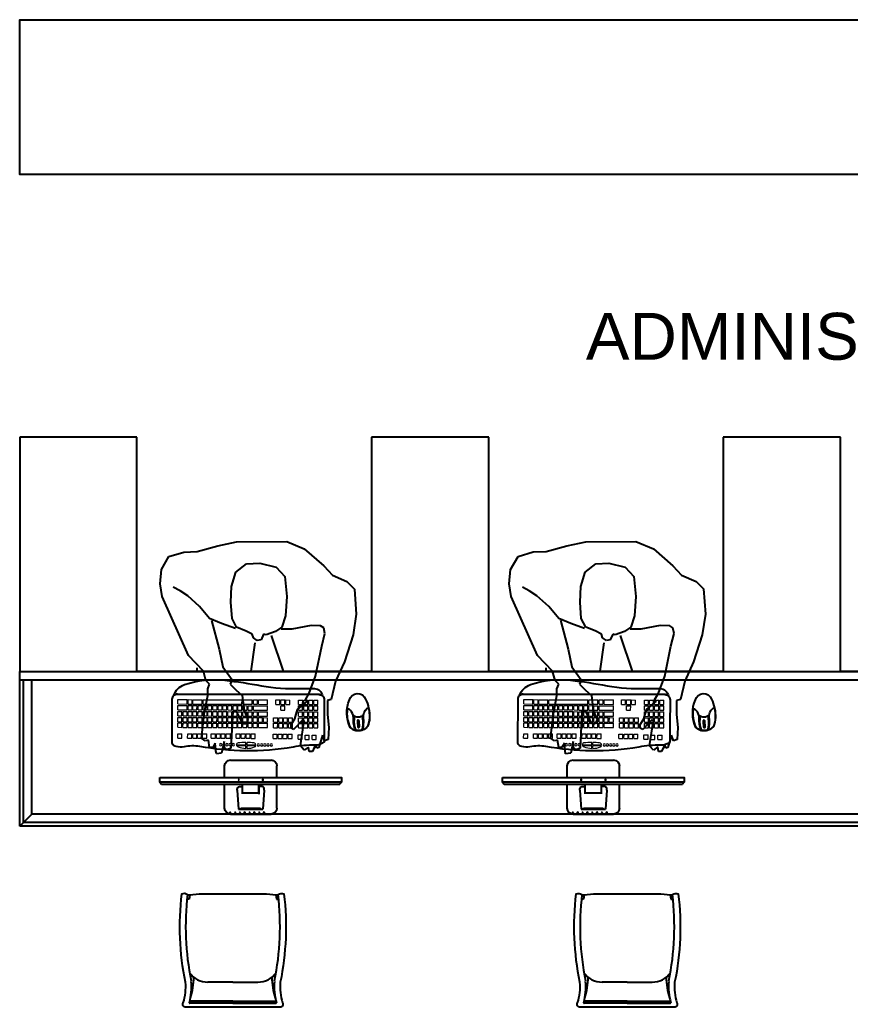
# Model space of a CAD drawing. Header units: inches. Extents: x 150067 to 167379, y -92057 to -49035.
# Drawn here: x 157562.4 to 157916.6, y -51022.5 to -50601.2 of the extents above; entities that cross this region are included whole.
import ezdxf

# ---------------------------------------------------------------- set-up
doc = ezdxf.new("R2010")
doc.units = ezdxf.units.IN
doc.header["$LTSCALE"] = 0.1
doc.header["$MEASUREMENT"] = 0
doc.styles.add('DIM', font='arial.ttf', dxfattribs={"width": 0.7, "height": 1})

# ---------------------------------------------------------------- blocks, each defined once
blk = doc.blocks.new('keyboard_top')
at = {"color": 0}
for points in [[(232.7, -75.8), (232.5, -26.1, 0.165941), (205.2, -17, -0.04592), (140.6, -11.5, 0.046884), (0, 0, 0.043941), (-135.1, -13.6, -0.081459), (-182.3, -12, 0.073722), (-205.6, -12.8, 0.278236), (-217.5, -23.3), (-217, -153.6, 0.414214), (-202, -168.5), (218.1, -167, 0.414214), (233, -151.9)], [(218.1, -167), (-202, -168.5, -0.198912), (-212.6, -164.1, 0.237087), (-180.8, -196.4, 0.110077), (-61.5, -209.4, 0.017919), (46.8, -193.4, -0.053396), (160.8, -184.8, 0.017301), (204.1, -184.6, 0.36209), (228, -163.1, -0.184401), (218.1, -167)]]:
    blk.add_lwpolyline(points, format="xyb", close=True, dxfattribs=at)
at = {"color": 0, "lineweight": 0}
for points in [[(-27.5, -18.5), (1, -18.5)], [(-26.4, -15.9), (1, -15.8)], [(0.9, -7.4), (1, -15.8)], [(1, -18.5), (1, -25.4)], [(4.3, -7.4), (4.6, -15.7)], [(4.6, -15.7), (30.2, -15.7)], [(4.6, -18.5), (30.3, -18.4)], [(4.6, -18.5), (4.8, -25.4)], [(-200.6, -38.1), (-188.6, -38.1)], [(-200.6, -38.1), (-200.5, -51.1)], [(-200.5, -51.1), (-188.5, -51.1)], [(-188.6, -38.1), (-188.5, -51.1)], [(-171.5, -38), (-171.4, -51)], [(-171.5, -38), (-159.5, -38)], [(-171.4, -51), (-159.4, -51)], [(-159.5, -38), (-159.4, -51)], [(-156.4, -38), (-144.4, -37.9)], [(-156.4, -38), (-156.3, -51)], [(-156.3, -51), (-144.3, -50.9)], [(-144.4, -37.9), (-144.3, -50.9)], [(-142.2, -37.9), (-130.2, -37.9)], [(-142.2, -37.9), (-142.1, -50.9)], [(-142.1, -50.9), (-130.1, -50.9)], [(-130.2, -37.9), (-130.1, -50.9)], [(-127.1, -37.9), (-115.1, -37.8)], [(-127.1, -37.9), (-127.1, -50.9)], [(-127.1, -50.9), (-115.1, -50.8)], [(-115.1, -37.8), (-115.1, -50.8)], [(-101.5, -37.8), (-89.5, -37.7)], [(-101.5, -37.8), (-101.4, -50.8)], [(-101.4, -50.8), (-89.4, -50.7)], [(-89.5, -37.7), (-89.4, -50.7)], [(-86.4, -37.7), (-86.3, -50.7)], [(-86.4, -37.7), (-74.4, -37.7)], [(-86.3, -50.7), (-74.3, -50.7)], [(-74.4, -37.7), (-74.3, -50.7)], [(-72.2, -37.7), (-60.2, -37.6)], [(-72.2, -37.7), (-72.1, -50.7)], [(-72.1, -50.7), (-60.1, -50.6)], [(-60.2, -37.6), (-60.1, -50.6)], [(-57.1, -37.6), (-57, -50.6)], [(-57.1, -37.6), (-45.1, -37.6)], [(-57, -50.6), (-45, -50.6)], [(-45.1, -37.6), (-45, -50.6)], [(-27.8, -37.5), (-27.7, -50.5)], [(-27.8, -37.5), (-15.8, -37.5)], [(-27.7, -50.5), (-15.7, -50.5)], [(-15.8, -37.5), (-15.7, -50.5)], [(-12.7, -37.5), (-0.7, -37.4)], [(-12.7, -37.5), (-12.6, -50.5)], [(-12.6, -50.5), (-0.6, -50.4)], [(-0.7, -37.4), (-0.6, -50.4)], [(1.5, -37.4), (13.5, -37.4)], [(1.5, -37.4), (1.6, -50.4)], [(1.6, -50.4), (13.6, -50.4)], [(13.5, -37.4), (13.6, -50.4)], [(16.6, -37.3), (16.7, -50.3)], [(16.6, -37.3), (28.6, -37.3)], [(16.7, -50.3), (28.7, -50.3)], [(28.6, -37.3), (28.7, -50.3)], [(81.6, -37.1), (81.6, -50.1)], [(81.6, -37.1), (93.6, -37.1)], [(81.6, -50.1), (93.6, -50.1)], [(93.6, -37.1), (93.6, -50.1)], [(96.6, -37), (96.7, -50)], [(96.6, -37), (108.6, -37)], [(96.7, -50), (108.7, -50)], [(108.6, -37), (108.7, -50)], [(110.8, -37), (122.8, -37)], [(110.8, -37), (110.9, -50)], [(110.9, -50), (122.9, -50)], [(122.8, -37), (122.9, -50)], [(125.9, -36.9), (126, -49.9)], [(125.9, -36.9), (137.9, -36.9)], [(126, -49.9), (138, -49.9)], [(137.9, -36.9), (138, -49.9)], [(155.8, -34.6), (155.8, -47.6)], [(155.8, -34.6), (167.8, -34.6)], [(155.8, -47.6), (167.8, -47.6)], [(167.8, -34.6), (167.8, -47.6)], [(176.3, -34), (188.3, -33.9)], [(176.3, -34), (176.3, -47)], [(176.3, -47), (188.3, -46.9)], [(188.3, -33.9), (188.3, -46.9)], [(197.2, -33.9), (197.2, -46.9)], [(197.2, -33.9), (209.2, -33.9)], [(197.2, -46.9), (209.2, -46.9)], [(209.2, -33.9), (209.2, -46.9)], [(-200.5, -70), (-188.5, -69.9)], [(-200.5, -70), (-200.4, -83)], [(-200.4, -83), (-188.4, -82.9)], [(-200.4, -86.5), (-188.4, -86.5)], [(-200.4, -86.5), (-200.3, -99.5)], [(-188.5, -69.9), (-188.4, -82.9)], [(-188.4, -86.5), (-188.3, -99.5)], [(-185.4, -69.9), (-185.3, -82.9)], [(-185.4, -69.9), (-173.4, -69.9)], [(-185.3, -82.9), (-173.3, -82.9)], [(-185.3, -86.5), (-173.3, -86.4)], [(-185.3, -86.5), (-185.3, -99.5)], [(-173.4, -69.9), (-173.3, -82.9)], [(-173.3, -86.4), (-173.3, -99.4)], [(-170.3, -69.8), (-170.2, -82.8)], [(-170.3, -69.8), (-158.3, -69.8)], [(-170.2, -82.8), (-158.2, -82.8)], [(-170.2, -86.4), (-170.2, -99.4)], [(-170.2, -86.4), (-158.2, -86.4)], [(-158.3, -69.8), (-158.2, -82.8)], [(-158.2, -86.4), (-158.2, -99.4)], [(-156.1, -69.8), (-144.1, -69.7)], [(-156.1, -69.8), (-156, -82.8)], [(-156, -82.8), (-144, -82.7)], [(-156, -86.3), (-144, -86.3)], [(-156, -86.3), (-156, -99.3)], [(-144.1, -69.7), (-144, -82.7)], [(-144, -86.3), (-144, -99.3)], [(-141, -69.7), (-140.9, -82.7)], [(-141, -69.7), (-129, -69.7)], [(-140.9, -82.7), (-128.9, -82.7)], [(-140.9, -86.3), (-128.9, -86.2)], [(-140.9, -86.3), (-140.9, -99.3)], [(-129, -69.7), (-128.9, -82.7)], [(-128.9, -86.2), (-128.9, -99.2)], [(-125.9, -69.7), (-113.9, -69.6)], [(-125.9, -69.7), (-125.9, -82.7)], [(-125.9, -82.7), (-113.9, -82.6)], [(-125.8, -86.2), (-125.8, -99.2)], [(-125.8, -86.2), (-113.8, -86.2)], [(-113.9, -69.6), (-113.9, -82.6)], [(-113.8, -86.2), (-113.8, -99.2)], [(-111.8, -69.6), (-99.8, -69.6)], [(-111.8, -69.6), (-111.8, -82.6)], [(-111.8, -82.6), (-99.8, -82.6)], [(-111.8, -86.2), (-99.8, -86.1)], [(-111.8, -86.2), (-111.7, -99.2)], [(-99.8, -69.6), (-99.8, -82.6)], [(-99.8, -86.1), (-99.7, -99.1)], [(-96.7, -69.6), (-84.7, -69.5)], [(-96.7, -69.6), (-96.7, -82.6)], [(-96.7, -82.6), (-84.7, -82.5)], [(-96.7, -86.1), (-96.6, -99.1)], [(-96.7, -86.1), (-84.7, -86.1)], [(-84.7, -69.5), (-84.7, -82.5)], [(-84.7, -86.1), (-84.6, -99.1)], [(-81.6, -69.5), (-81.6, -82.5)], [(-81.6, -69.5), (-69.6, -69.5)], [(-81.6, -82.5), (-69.6, -82.5)], [(-81.6, -86.1), (-69.6, -86)], [(-81.6, -86.1), (-81.5, -99.1)], [(-69.6, -69.5), (-69.6, -82.5)], [(-69.6, -86), (-69.5, -99)], [(-67.5, -69.5), (-55.5, -69.4)], [(-67.5, -69.5), (-67.5, -82.5)], [(-67.5, -82.5), (-55.5, -82.4)], [(-67.5, -86), (-55.5, -86)], [(-67.5, -86), (-67.4, -99)], [(-55.5, -69.4), (-55.5, -82.4)], [(-55.5, -86), (-55.4, -99)], [(-52.4, -69.4), (-52.4, -82.4)], [(-52.4, -69.4), (-40.4, -69.4)], [(-52.4, -82.4), (-40.4, -82.4)], [(-52.4, -86), (-40.4, -85.9)], [(-52.4, -86), (-52.3, -99)], [(-40.4, -69.4), (-40.4, -82.4)], [(-40.4, -85.9), (-40.3, -98.9)], [(-37.3, -69.4), (-25.3, -69.3)], [(-37.3, -69.4), (-37.3, -82.4)], [(-37.3, -82.4), (-25.3, -82.3)], [(-37.3, -85.9), (-37.2, -98.9)], [(-37.3, -85.9), (-25.3, -85.9)], [(-25.3, -69.3), (-25.3, -82.3)], [(-25.3, -85.9), (-25.2, -98.9)], [(-22.8, -69.3), (-10.8, -69.3)], [(-22.8, -69.3), (-22.8, -82.3)], [(-22.8, -82.3), (-10.8, -82.3)], [(-22.8, -85.9), (-10.8, -85.8)], [(-22.8, -85.9), (-22.7, -98.9)], [(-10.8, -69.3), (-10.8, -82.3)], [(-10.8, -85.8), (-10.7, -98.8)], [(-7.8, -69.2), (-7.7, -82.2)], [(-7.8, -69.2), (4.2, -69.2)], [(-7.7, -82.2), (4.3, -82.2)], [(-7.7, -85.8), (-7.6, -98.8)], [(-7.7, -85.8), (4.3, -85.8)], [(4.2, -69.2), (4.3, -82.2)], [(4.3, -85.8), (4.4, -98.8)], [(7.3, -69.2), (19.3, -69.1)], [(7.3, -69.2), (7.4, -82.2)], [(7.4, -82.2), (19.4, -82.1)], [(7.4, -85.7), (7.4, -98.7)], [(7.4, -85.7), (19.4, -85.7)], [(19.3, -69.1), (19.4, -82.1)], [(19.4, -85.7), (19.4, -98.7)], [(22.9, -69.1), (34.9, -69.1)], [(22.9, -69.1), (22.9, -82.1)], [(22.9, -82.1), (34.9, -82.1)], [(22.9, -85.7), (34.9, -85.6)], [(22.9, -85.7), (23, -98.7)], [(34.9, -69.1), (34.9, -82.1)], [(34.9, -85.6), (35, -98.6)], [(38, -69.1), (65.1, -69)], [(38, -69.1), (38, -82.1)], [(38, -82.1), (65.1, -82)], [(38, -85.6), (38.1, -98.6)], [(38, -85.6), (50, -85.6)], [(50, -85.6), (50.1, -98.6)], [(53.1, -85.6), (65.1, -85.5)], [(53.1, -85.6), (53.2, -98.6)], [(65.1, -69), (65.1, -82)], [(65.1, -85.5), (65.2, -98.5)], [(83, -68.9), (83.1, -81.9)], [(83, -68.9), (95, -68.9)], [(83.1, -81.9), (95.1, -81.9)], [(83.1, -85), (83.2, -98)], [(83.1, -85), (95.1, -85)], [(95, -68.9), (95.1, -81.9)], [(95.1, -85), (95.2, -98)], [(98.1, -68.9), (110.1, -68.8)], [(98.1, -68.9), (98.1, -81.9)], [(98.1, -81.9), (110.1, -81.8)], [(98.2, -85), (110.2, -84.9)], [(98.2, -85), (98.2, -98)], [(110.1, -68.8), (110.1, -81.8)], [(110.2, -84.9), (110.2, -97.9)], [(112.3, -68.8), (124.3, -68.8)], [(112.3, -68.8), (112.3, -81.8)], [(112.3, -81.8), (124.3, -81.8)], [(112.4, -84.9), (124.4, -84.9)], [(112.4, -84.9), (112.4, -97.9)], [(124.3, -68.8), (124.3, -81.8)], [(124.4, -84.9), (124.4, -97.9)], [(127.4, -68.8), (139.4, -68.7)], [(127.4, -68.8), (127.4, -81.8)], [(127.4, -81.8), (139.4, -81.7)], [(127.5, -84.9), (139.5, -84.8)], [(127.5, -84.9), (127.5, -97.9)], [(139.4, -68.7), (139.4, -81.7)], [(139.5, -84.8), (139.5, -97.8)], [(156.9, -68.6), (156.9, -81.6)], [(156.9, -68.6), (168.9, -68.6)], [(156.9, -81.6), (168.9, -81.6)], [(156.9, -85.2), (157, -98.2)], [(156.9, -85.2), (168.9, -85.2)], [(168.9, -68.6), (168.9, -81.6)], [(168.9, -85.2), (169, -98.2)], [(172, -68.6), (184, -68.5)], [(172, -68.6), (172, -81.6)], [(172, -81.6), (184, -81.5)], [(172, -85.1), (184, -85.1)], [(172, -85.1), (172.1, -98.1)], [(184, -68.5), (184, -81.5)], [(184, -85.1), (184.1, -98.1)], [(187.1, -68.5), (187.1, -81.5)], [(187.1, -68.5), (199.1, -68.5)], [(187.1, -81.5), (199.1, -81.5)], [(187.1, -85.1), (199.1, -85)], [(187.1, -85.1), (187.2, -98.1)], [(199.1, -68.5), (199.1, -81.5)], [(199.1, -85), (199.2, -98)], [(202.2, -68.5), (214.2, -68.4)], [(202.2, -68.5), (202.2, -81.5)], [(202.2, -81.5), (214.2, -81.4)], [(202.2, -85), (202.3, -98)], [(202.2, -85), (214.2, -85)], [(214.2, -68.4), (214.2, -81.4)], [(214.2, -85), (214.3, -98)], [(-200.3, -99.5), (-188.3, -99.5)], [(-200.3, -103.9), (-188.3, -103.9)], [(-200.3, -103.9), (-200.3, -116.9)], [(-200.3, -116.9), (-188.3, -116.9)], [(-188.3, -103.9), (-188.3, -116.9)], [(-185.3, -99.5), (-173.3, -99.4)], [(-185.2, -103.8), (-173.2, -103.8)], [(-185.2, -103.8), (-185.2, -116.8)], [(-185.2, -116.8), (-173.2, -116.8)], [(-173.2, -103.8), (-173.2, -116.8)], [(-170.2, -99.4), (-158.2, -99.4)], [(-170.2, -103.8), (-158.2, -103.7)], [(-170.2, -103.8), (-170.1, -116.8)], [(-170.1, -116.8), (-158.1, -116.7)], [(-158.2, -103.7), (-158.1, -116.7)], [(-156, -99.3), (-144, -99.3)], [(-156, -103.7), (-144, -103.7)], [(-156, -103.7), (-155.9, -116.7)], [(-155.9, -116.7), (-143.9, -116.7)], [(-144, -103.7), (-143.9, -116.7)], [(-140.9, -99.3), (-128.9, -99.2)], [(-140.9, -103.7), (-128.9, -103.6)], [(-140.9, -103.7), (-140.8, -116.7)], [(-140.8, -116.7), (-128.8, -116.6)], [(-128.9, -103.6), (-128.8, -116.6)], [(-125.8, -99.2), (-113.8, -99.2)], [(-125.8, -103.6), (-113.8, -103.6)], [(-125.8, -103.6), (-125.7, -116.6)], [(-125.7, -116.6), (-113.7, -116.6)], [(-113.8, -103.6), (-113.7, -116.6)], [(-111.7, -99.2), (-99.7, -99.1)], [(-111.7, -103.6), (-99.7, -103.5)], [(-111.7, -103.6), (-111.6, -116.6)], [(-111.6, -116.6), (-99.6, -116.5)], [(-99.7, -103.5), (-99.6, -116.5)], [(-96.6, -99.1), (-84.6, -99.1)], [(-96.6, -103.5), (-84.6, -103.5)], [(-96.6, -103.5), (-96.6, -116.5)], [(-96.6, -116.5), (-84.6, -116.5)], [(-84.6, -103.5), (-84.6, -116.5)], [(-81.5, -99.1), (-69.5, -99)], [(-81.5, -103.5), (-69.5, -103.4)], [(-81.5, -103.5), (-81.5, -116.5)], [(-81.5, -116.5), (-69.5, -116.4)], [(-69.5, -103.4), (-69.5, -116.4)], [(-67.4, -99), (-55.4, -99)], [(-67.4, -103.4), (-55.4, -103.4)], [(-67.4, -103.4), (-67.3, -116.4)], [(-67.3, -116.4), (-55.3, -116.4)], [(-55.4, -103.4), (-55.3, -116.4)], [(-52.3, -99), (-40.3, -98.9)], [(-52.3, -103.4), (-40.3, -103.3)], [(-52.3, -103.4), (-52.3, -116.4)], [(-52.3, -116.4), (-40.3, -116.3)], [(-40.3, -103.3), (-40.3, -116.3)], [(-37.2, -98.9), (-25.2, -98.9)], [(-37.2, -103.3), (-25.2, -103.3)], [(-37.2, -103.3), (-37.2, -116.3)], [(-37.2, -116.3), (-25.2, -116.3)], [(-25.2, -103.3), (-25.2, -116.3)], [(-22.7, -98.9), (-10.7, -98.8)], [(-22.7, -103.2), (-10.7, -103.2)], [(-22.7, -103.2), (-22.7, -116.2)], [(-22.7, -116.2), (-10.7, -116.2)], [(-10.7, -103.2), (-10.7, -116.2)], [(-7.6, -98.8), (4.4, -98.8)], [(-7.6, -103.2), (4.4, -103.1)], [(-7.6, -103.2), (-7.6, -116.2)], [(-7.6, -116.2), (4.4, -116.1)], [(4.4, -103.1), (4.4, -116.1)], [(7.4, -98.7), (19.4, -98.7)], [(7.5, -103.1), (19.5, -103.1)], [(7.5, -103.1), (7.5, -116.1)], [(7.5, -116.1), (19.5, -116.1)], [(19.5, -103.1), (19.5, -116.1)], [(23, -98.7), (35, -98.6)], [(23, -103.1), (35, -103)], [(23, -103.1), (23.1, -116.1)], [(23.1, -116.1), (35.1, -116)], [(35, -103), (35.1, -116)], [(38.1, -98.6), (50.1, -98.6)], [(38.1, -103), (65.2, -102.9)], [(38.1, -103), (38.1, -116)], [(38.1, -116), (65.2, -115.9)], [(53.2, -98.6), (65.2, -98.5)], [(65.2, -102.9), (65.2, -115.9)], [(83.2, -98), (95.2, -98)], [(98.2, -98), (110.2, -97.9)], [(112.4, -97.9), (124.4, -97.9)], [(127.5, -97.9), (139.5, -97.8)], [(157, -98.2), (169, -98.2)], [(157, -102.6), (169, -102.5)], [(157, -102.6), (157, -115.6)], [(157, -115.6), (169, -115.5)], [(169, -102.5), (169, -115.5)], [(172.1, -98.1), (184.1, -98.1)], [(172.1, -102.5), (184.1, -102.5)], [(172.1, -102.5), (172.2, -115.5)], [(172.2, -115.5), (184.2, -115.5)], [(184.1, -102.5), (184.2, -115.5)], [(187.2, -98.1), (199.2, -98)], [(187.2, -102.5), (199.2, -102.4)], [(187.2, -102.5), (187.2, -115.5)], [(187.2, -115.5), (199.2, -115.4)], [(199.2, -102.4), (199.2, -115.4)], [(202.3, -98), (214.3, -98)], [(202.3, -102.4), (214.3, -102.4)], [(202.3, -102.4), (202.3, -115.4)], [(202.3, -115.4), (214.3, -115.4)], [(214.3, -102.4), (214.3, -115.4)], [(-200.3, -121.9), (-173.2, -121.8)], [(-200.3, -121.9), (-200.2, -134.9)], [(-200.2, -134.9), (-173.1, -134.8)], [(-200.2, -139.1), (-173.1, -139)], [(-200.2, -139.1), (-200.2, -152.1)], [(-173.2, -121.8), (-173.1, -134.8)], [(-173.1, -139), (-173.1, -152)], [(-170.1, -121.8), (-158.1, -121.7)], [(-170.1, -121.8), (-170, -134.8)], [(-170, -134.8), (-158, -134.7)], [(-170, -139), (-158, -138.9)], [(-170, -139), (-170, -152)], [(-158.1, -121.7), (-158, -134.7)], [(-158, -138.9), (-158, -151.9)], [(-155.9, -121.7), (-143.9, -121.7)], [(-155.9, -121.7), (-155.8, -134.7)], [(-155.8, -134.7), (-143.8, -134.7)], [(-155.8, -138.9), (-128.7, -138.8)], [(-155.8, -138.9), (-155.8, -151.9)], [(-143.9, -121.7), (-143.8, -134.7)], [(-140.8, -121.7), (-128.8, -121.6)], [(-140.8, -121.7), (-140.8, -134.7)], [(-140.8, -134.7), (-128.8, -134.6)], [(-128.8, -121.6), (-128.8, -134.6)], [(-128.7, -138.8), (-128.7, -151.8)], [(-125.7, -121.6), (-125.7, -134.6)], [(-125.7, -121.6), (-113.7, -121.6)], [(-125.7, -134.6), (-113.7, -134.6)], [(-125.6, -138.8), (-10.6, -138.4)], [(-125.6, -138.8), (-125.6, -151.8)], [(-113.7, -121.6), (-113.7, -134.6)], [(-111.6, -121.6), (-99.6, -121.5)], [(-111.6, -121.6), (-111.6, -134.6)], [(-111.6, -134.6), (-99.6, -134.5)], [(-99.6, -121.5), (-99.6, -134.5)], [(-96.5, -121.5), (-84.5, -121.5)], [(-96.5, -121.5), (-96.5, -134.5)], [(-96.5, -134.5), (-84.5, -134.5)], [(-84.5, -121.5), (-84.5, -134.5)], [(-81.4, -121.5), (-69.4, -121.4)], [(-81.4, -121.5), (-81.4, -134.5)], [(-81.4, -134.5), (-69.4, -134.4)], [(-69.4, -121.4), (-69.4, -134.4)], [(-67.3, -121.4), (-55.3, -121.4)], [(-67.3, -121.4), (-67.3, -134.4)], [(-67.3, -134.4), (-55.3, -134.4)], [(-55.3, -121.4), (-55.3, -134.4)], [(-52.2, -121.4), (-40.2, -121.3)], [(-52.2, -121.4), (-52.2, -134.4)], [(-52.2, -134.4), (-40.2, -134.3)], [(-40.2, -121.3), (-40.2, -134.3)], [(-37.2, -121.3), (-37.1, -134.3)], [(-37.2, -121.3), (-25.2, -121.3)], [(-37.1, -134.3), (-25.1, -134.3)], [(-25.2, -121.3), (-25.1, -134.3)], [(-22.6, -121.2), (-10.6, -121.2)], [(-22.6, -121.2), (-22.6, -134.2)], [(-22.6, -134.2), (-10.6, -134.2)], [(-10.6, -121.2), (-10.6, -134.2)], [(-10.6, -138.4), (-10.5, -151.4)], [(-7.6, -121.2), (4.4, -121.1)], [(-7.6, -121.2), (-7.5, -134.2)], [(-7.5, -134.2), (4.5, -134.1)], [(-7.5, -138.4), (19.6, -138.3)], [(-7.5, -138.4), (-7.5, -151.4)], [(4.4, -121.1), (4.5, -134.1)], [(7.5, -121.1), (7.6, -134.1)], [(7.5, -121.1), (19.5, -121.1)], [(7.6, -134.1), (19.6, -134.1)], [(19.5, -121.1), (19.6, -134.1)], [(19.6, -138.3), (19.6, -151.3)], [(23.1, -121.1), (65.3, -120.9)], [(23.1, -121.1), (23.1, -134.1)], [(23.1, -134.1), (65.3, -133.9)], [(23.1, -138.3), (35.1, -138.2)], [(23.1, -138.3), (23.2, -151.3)], [(35.1, -138.2), (35.2, -151.2)], [(38.2, -138.2), (65.3, -138.1)], [(38.2, -138.2), (38.3, -151.2)], [(65.3, -120.9), (65.3, -133.9)], [(65.3, -138.1), (65.4, -151.1)], [(89.3, -138.1), (101.3, -138)], [(89.3, -138.1), (89.3, -151.1)], [(101.3, -138), (101.3, -151)], [(104.3, -120.6), (104.4, -133.6)], [(104.3, -120.6), (116.3, -120.6)], [(104.4, -133.6), (116.4, -133.6)], [(104.4, -138), (116.4, -138)], [(104.4, -138), (104.4, -151)], [(116.3, -120.6), (116.4, -133.6)], [(116.4, -138), (116.4, -151)], [(118.9, -138), (130.9, -137.9)], [(118.9, -138), (118.9, -151)], [(130.9, -137.9), (130.9, -150.9)], [(157.1, -120.6), (169.1, -120.5)], [(157.1, -120.6), (157.1, -133.6)], [(157.1, -133.6), (169.1, -133.5)], [(157.1, -137.8), (169.1, -137.7)], [(157.1, -137.8), (157.2, -150.8)], [(169.1, -120.5), (169.1, -133.5)], [(169.1, -137.7), (169.2, -150.7)], [(172.2, -120.5), (184.2, -120.5)], [(172.2, -120.5), (172.2, -133.5)], [(172.2, -133.5), (184.2, -133.5)], [(172.2, -137.7), (184.2, -137.7)], [(172.2, -137.7), (172.3, -150.7)], [(184.2, -120.5), (184.2, -133.5)], [(184.2, -137.7), (184.3, -150.7)], [(187.3, -120.5), (199.3, -120.4)], [(187.3, -120.5), (187.3, -133.5)], [(187.3, -133.5), (199.3, -133.4)], [(187.3, -137.7), (199.3, -137.6)], [(187.3, -137.7), (187.4, -150.7)], [(199.3, -120.4), (199.3, -133.4)], [(199.3, -137.6), (199.4, -150.6)], [(202.4, -120.4), (202.4, -133.4)], [(202.4, -120.4), (214.4, -120.4)], [(202.4, -133.4), (214.4, -133.4)], [(202.4, -137.6), (214.4, -137.6)], [(202.4, -137.6), (202.5, -150.6)], [(214.4, -120.4), (214.4, -133.4)], [(214.4, -137.6), (214.5, -150.6)], [(-200.2, -152.1), (-173.1, -152)], [(-170, -152), (-158, -151.9)], [(-155.8, -151.9), (-128.7, -151.8)], [(-125.6, -151.8), (-10.5, -151.4)], [(-7.5, -151.4), (19.6, -151.3)], [(23.2, -151.3), (35.2, -151.2)], [(38.3, -151.2), (65.4, -151.1)], [(89.3, -151.1), (101.3, -151)], [(104.4, -151), (116.4, -151)], [(118.9, -151), (130.9, -150.9)], [(157.2, -150.8), (169.2, -150.7)], [(172.3, -150.7), (184.3, -150.7)], [(187.4, -150.7), (199.4, -150.6)], [(202.5, -150.6), (214.5, -150.6)]]:
    blk.add_lwpolyline(points, dxfattribs=at)
for points in [[(1, -25.4, -0.037715), (-22.3, -23.7, -0.328345), (-27.5, -18.5)], [(-26.4, -15.9, -0.157731), (-21.7, -12.1, -0.08747), (0.9, -7.4, -0.08747)], [(4.3, -7.4, -0.086643), (26.8, -11.9, -0.237073), (30.2, -15.7)], [(30.3, -18.4, -0.11266), (29.2, -20.7, -0.188542), (24.3, -23.6, -0.031584), (4.8, -25.4, -0.031584)]]:
    blk.add_lwpolyline(points, format="xyb", dxfattribs=at)
for centre in [(-74, -18.4), (-64.3, -18.4), (-55, -18.4), (-45.6, -18.3), (-35.9, -18.3), (38.1, -18), (47.7, -18), (57.1, -18), (66.5, -17.9), (76.2, -17.9)]:
    blk.add_circle(centre, 3.55, dxfattribs=at)
blk = doc.blocks.new('Dell S2340T 23-Inch 10-point Multi-Touch Monitor')
at = {"color": 0}
for p, q in [((-77.3, -17.2), (-77.3, -88.7)), ((-40.1, -70.4), (-36, -14.3)), ((-29.2, -14.3), (-29.2, -17.2)), ((-28.6, -14.3), (-28.6, -16.6)), ((28.6, -14.3), (28.6, -16.6)), ((29.2, -14.3), (29.2, -17.2)), ((40.1, -70.4), (36, -14.3)), ((77.3, -17.2), (77.3, -88.7)), ((-24.6, -60.1), (-24.6, -82.1)), ((-24.6, -60.1), (-24, -60.1)), ((-24, -60.1), (-24, -88.7)), ((-24, -62.9), (24, -62.9)), ((24, -60.1), (24, -88.7)), ((24, -60.1), (24.6, -60.1)), ((24.6, -60.1), (24.6, -82.1)), ((-268.9, -94.4), (-264.1, -88.7)), ((-264.1, -88.7), (264.1, -88.7)), ((-77.3, -108.7), (-77.3, -143.1)), ((77.3, -108.7), (77.3, -143.1)), ((268.9, -94.4), (264.1, -88.7))]:
    blk.add_line(p, q, dxfattribs=at)
for points in [[(-60.1, 0), (60.1, 0)], [(-36, -14.3), (36, -14.3)], [(-29.2, -17.2), (29.2, -17.2)], [(-28.6, -16.6), (28.6, -16.6)], [(-268.9, -108.7), (268.9, -108.7), (268.9, -94.4), (-268.9, -94.4), (-268.9, -108.7)], [(-60.1, -160.2), (60.1, -160.2)]]:
    blk.add_lwpolyline(points, dxfattribs=at)
for points in [[(-40.1, -70.4, 0.263666), (-36.6, -80.4), (-33.6, -82.1), (-24.6, -82.1)], [(40.1, -70.4, -0.263666), (36.6, -80.4), (33.6, -82.1), (24.6, -82.1)]]:
    blk.add_lwpolyline(points, format="xyb", dxfattribs=at)
for centre, radius in [((-60.7, -3.8), 1.73), ((-46.4, -3.8), 1.73), ((-32.1, -3.8), 1.73), ((-17.8, -3.8), 1.73), ((-3.5, -3.8), 1.73), ((10.8, -3.8), 1.73), ((25.1, -3.8), 1.73), ((39.4, -3.8), 1.73), ((-35.8, -101.6), 1.14), ((35.8, -101.6), 1.14)]:
    blk.add_circle(centre, radius, dxfattribs=at)
for centre, start, end in [((-60.1, -17.2), 90, 180), ((60.1, -17.2), 0, 90), ((-60.1, -143.1), 180, 270), ((60.1, -143.1), 270, 0)]:
    blk.add_arc(centre, 17.2, start, end, dxfattribs=at)
blk = doc.blocks.new('A$C2C166547')
at = {"color": 0}
for p, q in [((0.2012, 0.4638), (0.0174, 0.4638)), ((0.2012, 0.4638), (0.3849, 0.4638)), ((0.2012, 0.4556), (0.0178, 0.4556)), ((0.2012, 0.4548), (0.0178, 0.4548)), ((0.2012, 0.4556), (0.3846, 0.4556)), ((0.2012, 0.4548), (0.3846, 0.4548)), ((0.2012, 0.3737), (0.0944, 0.3737)), ((0.2012, 0.3737), (0.308, 0.3737)), ((0.0156, 0.0201), (0.006, 0.0201)), ((0.0156, 0.0201), (0.0064, 0.0157)), ((0.0173, 0.0007), (0.0156, 0.0201)), ((0.385, 0.0007), (0.3868, 0.0201)), ((0.3868, 0.0201), (0.3959, 0.0157)), ((0.3868, 0.0201), (0.3964, 0.0201))]:
    blk.add_line(p, q, dxfattribs=at)
blk.add_lwpolyline([(0.0234, 0.3688, 0.080461), (0.0082, 0, 0.080461)], format="xyb", dxfattribs=at)
for centre, radius, start, end in [((0.0179, 0.4614), 0.00242, 100.345, 201.3742), ((0.3845, 0.4614), 0.00242, 338.6258, 79.655), ((-0.216, 0.3943), 0.2409, 354.5513, 15.9626), ((0.0178, 0.4549), 0.000725, 87.3762, 197.5208), ((0.0176, 0.4544), 0.000433, 71.7715, 189.2202), ((-0.2824, 0.3464), 0.3173, 1.1591, 17.5641), ((0.6848, 0.3464), 0.3173, 162.4359, 178.8409), ((0.6183, 0.3943), 0.2409, 164.0374, 185.4487), ((0.3846, 0.4549), 0.000725, 342.4792, 92.6238), ((0.3847, 0.4544), 0.000433, 350.7798, 108.2285), ((0.0953, 0.2759), 0.0978, 90.5164, 143.1927), ((0.3071, 0.2759), 0.0978, 36.8073, 89.4836), ((-0.752, 0.1374), 1.1544, 353.1637, 11.5643), ((0.0136, -0.0107), 0.012, 71.7536, 116.5375), ((0.3888, -0.0107), 0.012, 63.4625, 108.2464)]:
    blk.add_arc(centre, radius, start, end, dxfattribs=at)

msp = doc.modelspace()

# ---------------------------------------------------------------- linework, layer by layer
at = {"color": 0, "linetype": 'ByBlock'}
for p, q in [((157612.37, -50779.34, 23680.86), (157562.37, -50779.34, 23680.86)), ((157562.37, -50779.34, 23680.86), (157562.37, -50879.34, 23680.86)), ((157612.37, -50879.34, 23680.86), (157612.37, -50779.34, 23680.86)), ((157762.37, -50779.34, 23680.86), (157712.37, -50779.34, 23680.86)), ((157712.37, -50779.34, 23680.86), (157712.37, -50879.34, 23680.86)), ((157762.37, -50879.34, 23680.86), (157762.37, -50779.34, 23680.86)), ((157912.37, -50779.34, 23680.86), (157862.37, -50779.34, 23680.86)), ((157862.37, -50779.34, 23680.86), (157862.37, -50879.34, 23680.86)), ((157912.37, -50879.34, 23680.86), (157912.37, -50779.34, 23680.86)), ((157654.86, -50824.03, 23680.86), (157676.24, -50823.76, 23680.86)), ((157676.24, -50823.76, 23680.86), (157683.72, -50826.97, 23680.86)), ((157803.76, -50824.01, 23680.86), (157825.14, -50823.75, 23680.86)), ((157825.14, -50823.75, 23680.86), (157832.62, -50826.96, 23680.86)), ((157632.41, -50828.31, 23680.86), (157638.02, -50828.04, 23680.86)), ((157638.02, -50828.04, 23680.86), (157646.84, -50825.63, 23680.86)), ((157646.84, -50825.63, 23680.86), (157654.86, -50824.03, 23680.86)), ((157683.72, -50826.97, 23680.86), (157692.01, -50834.19, 23680.86)), ((157781.31, -50828.29, 23680.86), (157786.92, -50828.03, 23680.86)), ((157786.92, -50828.03, 23680.86), (157795.74, -50825.62, 23680.86)), ((157795.74, -50825.62, 23680.86), (157803.76, -50824.01, 23680.86)), ((157832.62, -50826.96, 23680.86), (157840.91, -50834.18, 23680.86)), ((157622.79, -50835.8, 23680.86), (157625.99, -50830.18, 23680.86)), ((157625.99, -50830.18, 23680.86), (157632.41, -50828.31, 23680.86)), ((157771.68, -50835.78, 23680.86), (157774.89, -50830.17, 23680.86)), ((157774.89, -50830.17, 23680.86), (157781.31, -50828.29, 23680.86)), ((157622.25, -50841.95, 23680.86), (157622.79, -50835.8, 23680.86)), ((157654.59, -50836.87, 23680.86), (157659.13, -50833.39, 23680.86)), ((157659.13, -50833.39, 23680.86), (157664.75, -50833.12, 23680.86)), ((157664.75, -50833.12, 23680.86), (157671.7, -50834.73, 23680.86)), ((157671.7, -50834.73, 23680.86), (157675.44, -50838.74, 23680.86)), ((157692.01, -50834.19, 23680.86), (157695.75, -50838.2, 23680.86)), ((157771.15, -50841.94, 23680.86), (157771.68, -50835.78, 23680.86)), ((157803.49, -50836.85, 23680.86), (157808.03, -50833.38, 23680.86)), ((157808.03, -50833.38, 23680.86), (157813.64, -50833.11, 23680.86)), ((157813.64, -50833.11, 23680.86), (157820.59, -50834.71, 23680.86)), ((157820.59, -50834.71, 23680.86), (157824.34, -50838.73, 23680.86)), ((157840.91, -50834.18, 23680.86), (157844.65, -50838.19, 23680.86)), ((157652.72, -50843.02, 23680.86), (157654.59, -50836.87, 23680.86)), ((157675.44, -50838.74, 23680.86), (157676.24, -50847.3, 23680.86)), ((157695.75, -50838.2, 23680.86), (157701.9, -50840.88, 23680.86)), ((157801.62, -50843.01, 23680.86), (157803.49, -50836.85, 23680.86)), ((157824.34, -50838.73, 23680.86), (157825.14, -50847.29, 23680.86)), ((157844.65, -50838.19, 23680.86), (157850.8, -50840.87, 23680.86)), ((157623.05, -50847.3, 23680.86), (157622.25, -50841.95, 23680.86)), ((157630.8, -50844.89, 23680.86), (157627.86, -50843.29, 23680.86)), ((157634.01, -50847.03, 23680.86), (157630.8, -50844.89, 23680.86)), ((157652.45, -50849.71, 23680.86), (157652.72, -50843.02, 23680.86)), ((157701.9, -50840.88, 23680.86), (157705.1, -50844.09, 23680.86)), ((157705.1, -50844.09, 23680.86), (157705.91, -50854.79, 23680.86)), ((157771.95, -50847.29, 23680.86), (157771.15, -50841.94, 23680.86)), ((157779.7, -50844.88, 23680.86), (157776.76, -50843.27, 23680.86)), ((157782.91, -50847.02, 23680.86), (157779.7, -50844.88, 23680.86)), ((157801.35, -50849.69, 23680.86), (157801.62, -50843.01, 23680.86)), ((157850.8, -50840.87, 23680.86), (157854, -50844.08, 23680.86)), ((157854, -50844.08, 23680.86), (157854.8, -50854.78, 23680.86)), ((157634.28, -50872.44, 23680.86), (157623.05, -50847.3, 23680.86)), ((157639.09, -50851.58, 23680.86), (157634.01, -50847.03, 23680.86)), ((157676.24, -50847.3, 23680.86), (157675.7, -50855.59, 23680.86)), ((157783.18, -50872.43, 23680.86), (157771.95, -50847.29, 23680.86)), ((157787.99, -50851.57, 23680.86), (157782.91, -50847.02, 23680.86)), ((157825.14, -50847.29, 23680.86), (157824.6, -50855.58, 23680.86)), ((157643.36, -50856.66, 23680.86), (157639.09, -50851.58, 23680.86)), ((157652.99, -50856.66, 23680.86), (157652.45, -50849.71, 23680.86)), ((157792.26, -50856.65, 23680.86), (157787.99, -50851.57, 23680.86)), ((157801.88, -50856.65, 23680.86), (157801.35, -50849.69, 23680.86)), ((157648.44, -50858.8, 23680.86), (157643.36, -50856.66, 23680.86)), ((157644.17, -50857.46, 23680.86), (157647.37, -50869.77, 23680.86)), ((157654.86, -50860.41, 23680.86), (157652.99, -50856.66, 23680.86)), ((157675.7, -50855.59, 23680.86), (157674.1, -50860.41, 23680.86)), ((157705.91, -50854.79, 23680.86), (157704.57, -50863.62, 23680.86)), ((157797.34, -50858.79, 23680.86), (157792.26, -50856.65, 23680.86)), ((157793.07, -50857.45, 23680.86), (157796.27, -50869.76, 23680.86)), ((157803.76, -50860.39, 23680.86), (157801.88, -50856.65, 23680.86)), ((157824.6, -50855.58, 23680.86), (157823, -50860.39, 23680.86)), ((157854.8, -50854.78, 23680.86), (157853.47, -50863.6, 23680.86)), ((157654.32, -50860.94, 23680.86), (157648.44, -50858.8, 23680.86)), ((157658.87, -50862.01, 23680.86), (157654.86, -50860.41, 23680.86)), ((157674.1, -50860.41, 23680.86), (157671.43, -50862.28, 23680.86)), ((157678.38, -50861.21, 23680.86), (157673.83, -50861.21, 23680.86)), ((157686.66, -50859.6, 23680.86), (157678.38, -50861.21, 23680.86)), ((157690.67, -50859.87, 23680.86), (157686.66, -50859.6, 23680.86)), ((157692.01, -50860.67, 23680.86), (157690.67, -50859.87, 23680.86)), ((157692.54, -50863.08, 23680.86), (157692.01, -50860.67, 23680.86)), ((157803.22, -50860.93, 23680.86), (157797.34, -50858.79, 23680.86)), ((157807.76, -50862, 23680.86), (157803.76, -50860.39, 23680.86)), ((157823, -50860.39, 23680.86), (157820.33, -50862.27, 23680.86)), ((157827.28, -50861.2, 23680.86), (157822.73, -50861.2, 23680.86)), ((157835.56, -50859.59, 23680.86), (157827.28, -50861.2, 23680.86)), ((157839.57, -50859.86, 23680.86), (157835.56, -50859.59, 23680.86)), ((157840.91, -50860.66, 23680.86), (157839.57, -50859.86, 23680.86)), ((157841.44, -50863.07, 23680.86), (157840.91, -50860.66, 23680.86)), ((157661.54, -50863.35, 23680.86), (157658.87, -50862.01, 23680.86)), ((157662.07, -50864.95, 23680.86), (157661.54, -50863.35, 23680.86)), ((157663.68, -50866.02, 23680.86), (157662.07, -50864.95, 23680.86)), ((157665.28, -50865.76, 23680.86), (157663.68, -50866.02, 23680.86)), ((157666.35, -50863.35, 23680.86), (157665.28, -50865.76, 23680.86)), ((157667.42, -50863.62, 23680.86), (157666.35, -50863.35, 23680.86)), ((157671.43, -50862.28, 23680.86), (157667.42, -50863.62, 23680.86)), ((157669.56, -50863.88, 23680.86), (157674.65, -50879.19, 23680.86)), ((157691.21, -50868.43, 23680.86), (157692.54, -50863.08, 23680.86)), ((157704.57, -50863.62, 23680.86), (157700.83, -50875.12, 23680.86)), ((157810.44, -50863.34, 23680.86), (157807.76, -50862, 23680.86)), ((157810.97, -50864.94, 23680.86), (157810.44, -50863.34, 23680.86)), ((157812.58, -50866.01, 23680.86), (157810.97, -50864.94, 23680.86)), ((157814.18, -50865.74, 23680.86), (157812.58, -50866.01, 23680.86)), ((157815.25, -50863.34, 23680.86), (157814.18, -50865.74, 23680.86)), ((157816.32, -50863.6, 23680.86), (157815.25, -50863.34, 23680.86)), ((157820.33, -50862.27, 23680.86), (157816.32, -50863.6, 23680.86)), ((157818.46, -50863.87, 23680.86), (157823.55, -50879.17, 23680.86)), ((157840.1, -50868.42, 23680.86), (157841.44, -50863.07, 23680.86)), ((157853.47, -50863.6, 23680.86), (157849.73, -50875.11, 23680.86)), ((157647.37, -50869.77, 23680.86), (157648.98, -50877.26, 23680.86)), ((157662.61, -50867.09, 23680.86), (157660.92, -50879.19, 23680.86)), ((157688.53, -50881.27, 23680.86), (157691.21, -50868.43, 23680.86)), ((157796.27, -50869.76, 23680.86), (157797.88, -50877.25, 23680.86)), ((157811.51, -50867.08, 23680.86), (157809.82, -50879.17, 23680.86)), ((157837.43, -50881.26, 23680.86), (157840.1, -50868.42, 23680.86)), ((157640.69, -50879.13, 23680.86), (157634.28, -50872.44, 23680.86)), ((157789.59, -50879.12, 23680.86), (157783.18, -50872.43, 23680.86)), ((157637.98, -50879.19, 23680.86), (157638.02, -50877.79, 23680.86)), ((157648.98, -50877.26, 23680.86), (157652.99, -50882.88, 23680.86)), ((157700.83, -50875.12, 23680.86), (157697.09, -50883.41, 23680.86)), ((157786.88, -50879.17, 23680.86), (157786.92, -50877.78, 23680.86)), ((157797.88, -50877.25, 23680.86), (157801.88, -50882.86, 23680.86)), ((157849.73, -50875.11, 23680.86), (157845.98, -50883.4, 23680.86)), ((157712.37, -50879.34, 23680.86), (157612.37, -50879.34, 23680.86)), ((157641.76, -50883.14, 23680.86), (157640.69, -50879.13, 23680.86)), ((157652.99, -50882.88, 23680.86), (157652.18, -50884.75, 23680.86)), ((157685.86, -50888.49, 23680.86), (157688.53, -50881.27, 23680.86)), ((157862.37, -50879.34, 23680.86), (157762.37, -50879.34, 23680.86)), ((157790.66, -50883.13, 23680.86), (157789.59, -50879.12, 23680.86)), ((157801.88, -50882.86, 23680.86), (157801.08, -50884.74, 23680.86)), ((157834.76, -50888.48, 23680.86), (157837.43, -50881.26, 23680.86)), ((158012.37, -50879.34, 23680.86), (157912.37, -50879.34, 23680.86)), ((157643.36, -50884.75, 23680.86), (157641.76, -50883.14, 23680.86)), ((157642.56, -50886.62, 23680.86), (157643.36, -50884.75, 23680.86)), ((157642.56, -50889.56, 23680.86), (157642.56, -50886.62, 23680.86)), ((157652.18, -50884.75, 23680.86), (157654.59, -50887.16, 23680.86)), ((157654.59, -50887.16, 23680.86), (157657.26, -50889.56, 23680.86)), ((157697.09, -50883.41, 23680.86), (157695.21, -50891.17, 23680.86)), ((157792.26, -50884.74, 23680.86), (157790.66, -50883.13, 23680.86)), ((157791.46, -50886.61, 23680.86), (157792.26, -50884.74, 23680.86)), ((157791.46, -50889.55, 23680.86), (157791.46, -50886.61, 23680.86)), ((157801.08, -50884.74, 23680.86), (157803.49, -50887.14, 23680.86)), ((157803.49, -50887.14, 23680.86), (157806.16, -50889.55, 23680.86)), ((157845.98, -50883.4, 23680.86), (157844.11, -50891.16, 23680.86)), ((157641.23, -50896.52, 23680.86), (157642.56, -50889.56, 23680.86)), ((157657.26, -50889.56, 23680.86), (157658.06, -50895.98, 23680.86)), ((157684.26, -50891.44, 23680.86), (157685.86, -50888.49, 23680.86)), ((157695.21, -50891.17, 23680.86), (157693.61, -50891.7, 23680.86)), ((157790.13, -50896.51, 23680.86), (157791.46, -50889.55, 23680.86)), ((157806.16, -50889.55, 23680.86), (157806.96, -50895.97, 23680.86)), ((157833.16, -50891.42, 23680.86), (157834.76, -50888.48, 23680.86)), ((157844.11, -50891.16, 23680.86), (157842.51, -50891.69, 23680.86)), ((157679.71, -50899.46, 23680.86), (157680.78, -50895.45, 23680.86)), ((157680.78, -50895.45, 23680.86), (157685.06, -50891.97, 23680.86)), ((157685.06, -50891.97, 23680.86), (157684.26, -50891.44, 23680.86)), ((157693.61, -50891.7, 23680.86), (157693.61, -50897.59, 23680.86)), ((157828.61, -50899.45, 23680.86), (157829.68, -50895.44, 23680.86)), ((157829.68, -50895.44, 23680.86), (157833.96, -50891.96, 23680.86)), ((157833.96, -50891.96, 23680.86), (157833.16, -50891.42, 23680.86)), ((157842.51, -50891.69, 23680.86), (157842.51, -50897.58, 23680.86)), ((157639.89, -50907.75, 23680.86), (157641.23, -50896.52, 23680.86)), ((157653.25, -50896.25, 23680.86), (157652.45, -50912.03, 23680.86)), ((157654.86, -50896.25, 23680.86), (157653.25, -50896.25, 23680.86)), ((157657.53, -50901.6, 23680.86), (157654.86, -50896.25, 23680.86)), ((157658.06, -50895.98, 23680.86), (157659.67, -50899.73, 23680.86)), ((157659.67, -50899.73, 23680.86), (157658.87, -50901.6, 23680.86)), ((157678.11, -50901.87, 23680.86), (157679.71, -50899.46, 23680.86)), ((157693.61, -50897.59, 23680.86), (157694.15, -50903.21, 23680.86)), ((157788.79, -50907.74, 23680.86), (157790.13, -50896.51, 23680.86)), ((157802.15, -50896.24, 23680.86), (157801.35, -50912.02, 23680.86)), ((157803.76, -50896.24, 23680.86), (157802.15, -50896.24, 23680.86)), ((157806.43, -50901.59, 23680.86), (157803.76, -50896.24, 23680.86)), ((157806.96, -50895.97, 23680.86), (157808.57, -50899.72, 23680.86)), ((157808.57, -50899.72, 23680.86), (157807.76, -50901.59, 23680.86)), ((157827.01, -50901.86, 23680.86), (157828.61, -50899.45, 23680.86)), ((157842.51, -50897.58, 23680.86), (157843.04, -50903.19, 23680.86)), ((157658.87, -50901.6, 23680.86), (157657.53, -50901.6, 23680.86)), ((157678.11, -50903.47, 23680.86), (157678.11, -50901.87, 23680.86)), ((157679.18, -50904.01, 23680.86), (157678.11, -50903.47, 23680.86)), ((157682.92, -50900, 23680.86), (157679.18, -50904.01, 23680.86)), ((157682.12, -50910.96, 23680.86), (157683.72, -50900.26, 23680.86)), ((157683.72, -50900.26, 23680.86), (157682.92, -50900, 23680.86)), ((157694.15, -50903.21, 23680.86), (157693.88, -50908.29, 23680.86)), ((157807.76, -50901.59, 23680.86), (157806.43, -50901.59, 23680.86)), ((157827.01, -50903.46, 23680.86), (157827.01, -50901.86, 23680.86)), ((157828.08, -50904, 23680.86), (157827.01, -50903.46, 23680.86)), ((157831.82, -50899.98, 23680.86), (157828.08, -50904, 23680.86)), ((157831.02, -50910.95, 23680.86), (157832.62, -50900.25, 23680.86)), ((157832.62, -50900.25, 23680.86), (157831.82, -50899.98, 23680.86)), ((157843.04, -50903.19, 23680.86), (157842.78, -50908.28, 23680.86)), ((157641.49, -50908.82, 23680.86), (157639.89, -50907.75, 23680.86)), ((157691.47, -50906.42, 23680.86), (157689.87, -50911.77, 23680.86)), ((157692.28, -50908.82, 23680.86), (157691.47, -50906.42, 23680.86)), ((157790.39, -50908.81, 23680.86), (157788.79, -50907.74, 23680.86)), ((157840.37, -50906.4, 23680.86), (157838.77, -50911.75, 23680.86)), ((157841.17, -50908.81, 23680.86), (157840.37, -50906.4, 23680.86)), ((157642.83, -50908.56, 23680.86), (157641.49, -50908.82, 23680.86)), ((157643.36, -50911.77, 23680.86), (157642.83, -50908.56, 23680.86)), ((157644.7, -50911.77, 23680.86), (157643.36, -50911.77, 23680.86)), ((157645.77, -50909.89, 23680.86), (157644.7, -50911.77, 23680.86)), ((157646.04, -50913.1, 23680.86), (157645.77, -50909.89, 23680.86)), ((157649.51, -50909.09, 23680.86), (157648.44, -50914.17, 23680.86)), ((157649.78, -50912.3, 23680.86), (157649.51, -50909.09, 23680.86)), ((157651.12, -50912.57, 23680.86), (157649.78, -50912.3, 23680.86)), ((157652.45, -50912.03, 23680.86), (157651.12, -50912.57, 23680.86)), ((157683.72, -50912.84, 23680.86), (157682.12, -50910.96, 23680.86)), ((157685.59, -50911.5, 23680.86), (157683.72, -50912.84, 23680.86)), ((157685.86, -50913.37, 23680.86), (157685.59, -50911.5, 23680.86)), ((157688.53, -50910.43, 23680.86), (157687.2, -50913.37, 23680.86)), ((157689.07, -50912.03, 23680.86), (157688.53, -50910.43, 23680.86)), ((157689.87, -50911.77, 23680.86), (157689.07, -50912.03, 23680.86)), ((157693.88, -50908.29, 23680.86), (157692.28, -50908.82, 23680.86)), ((157791.73, -50908.54, 23680.86), (157790.39, -50908.81, 23680.86)), ((157792.26, -50911.75, 23680.86), (157791.73, -50908.54, 23680.86)), ((157793.6, -50911.75, 23680.86), (157792.26, -50911.75, 23680.86)), ((157794.67, -50909.88, 23680.86), (157793.6, -50911.75, 23680.86)), ((157794.94, -50913.09, 23680.86), (157794.67, -50909.88, 23680.86)), ((157798.41, -50909.08, 23680.86), (157797.34, -50914.16, 23680.86)), ((157798.68, -50912.29, 23680.86), (157798.41, -50909.08, 23680.86)), ((157800.01, -50912.56, 23680.86), (157798.68, -50912.29, 23680.86)), ((157801.35, -50912.02, 23680.86), (157800.01, -50912.56, 23680.86)), ((157832.62, -50912.82, 23680.86), (157831.02, -50910.95, 23680.86)), ((157834.49, -50911.49, 23680.86), (157832.62, -50912.82, 23680.86)), ((157834.76, -50913.36, 23680.86), (157834.49, -50911.49, 23680.86)), ((157837.43, -50910.42, 23680.86), (157836.1, -50913.36, 23680.86)), ((157837.97, -50912.02, 23680.86), (157837.43, -50910.42, 23680.86)), ((157838.77, -50911.75, 23680.86), (157837.97, -50912.02, 23680.86)), ((157842.78, -50908.28, 23680.86), (157841.17, -50908.81, 23680.86)), ((157646.3, -50914.44, 23680.86), (157646.04, -50913.1, 23680.86)), ((157648.44, -50914.17, 23680.86), (157646.3, -50914.44, 23680.86)), ((157687.2, -50913.37, 23680.86), (157685.86, -50913.37, 23680.86)), ((157795.2, -50914.43, 23680.86), (157794.94, -50913.09, 23680.86)), ((157797.34, -50914.16, 23680.86), (157795.2, -50914.43, 23680.86)), ((157836.1, -50913.36, 23680.86), (157834.76, -50913.36, 23680.86)), ((157567.57, -50940.14, 23680.86), (157562.37, -50945.34, 23680.86))]:
    msp.add_line(p, q, dxfattribs=at)
at = {"color": 0, "linetype": 'ByBlock', "elevation": 23680.86}
for points in [[(157932.37, -50667.21), (157562.37, -50667.21), (157562.37, -50601.21), (157932.37, -50601.21)], [(157562.37, -50879.34), (158002.43, -50879.34)], [(157562.37, -50945.34), (157562.37, -50879.34)], [(158000.83, -50882.94), (157562.37, -50882.94)], [(157563.97, -50943.74), (157563.97, -50882.94)], [(157567.57, -50940.14), (157567.57, -50882.94)], [(157997.23, -50940.14), (157567.57, -50940.14)], [(158002.43, -50945.34), (157562.37, -50945.34)], [(158000.83, -50943.74), (157563.97, -50943.74)]]:
    msp.add_lwpolyline(points, dxfattribs=at)
for points in [[(157707.08, -50904.46, -0.241004), (157703.31, -50903.12, -0.217003), (157703.02, -50891.38, -0.752527), (157709.86, -50891.05, -0.115399), (157711.54, -50899.02, -0.099122), (157710.71, -50902.76, -0.240483), (157707.08, -50904.46)], [(157854.57, -50904.46, -0.241004), (157850.79, -50903.12, -0.217003), (157850.51, -50891.38, -0.752527), (157857.35, -50891.05, -0.115399), (157859.03, -50899.02, -0.099122), (157858.19, -50902.76, -0.240483), (157854.57, -50904.46)], [(157705.55, -50904.4, -0.055019), (157704.84, -50901.87, -0.050601), (157704.68, -50899.46, 0.084687), (157704.56, -50897.89, 0.175899), (157702.84, -50895.38, 0.569307), (157702.04, -50895.72, 0.064428), (157702.05, -50899.09, 0.081238), (157703.31, -50903.12, 0.150456), (157705.55, -50904.4)], [(157708.58, -50904.26, 0.071754), (157709.09, -50901.1, 0.043169), (157708.96, -50899.04, -0.269309), (157710.57, -50894.94, -0.36617), (157711.2, -50895.13, -0.160325), (157710.71, -50902.76, -0.150096), (157708.59, -50904.25)], [(157853.04, -50904.4, -0.055019), (157852.33, -50901.87, -0.050601), (157852.17, -50899.46, 0.084687), (157852.04, -50897.89, 0.175899), (157850.32, -50895.38, 0.569307), (157849.53, -50895.72, 0.064428), (157849.54, -50899.09, 0.081238), (157850.79, -50903.12, 0.150456), (157853.04, -50904.4)], [(157856.06, -50904.26, 0.071754), (157856.57, -50901.1, 0.043169), (157856.44, -50899.04, -0.269309), (157858.06, -50894.94, -0.36617), (157858.69, -50895.13, -0.160325), (157858.19, -50902.76, -0.150096), (157856.08, -50904.25)], [(157708.36, -50904.3, 0.141108), (157708.64, -50899.38, -0.211379), (157708.94, -50897.86, -0.412702), (157704.56, -50897.89, -0.176997), (157704.93, -50899.56, 0.141094), (157705.68, -50904.42, 0.080592), (157707.08, -50904.46, 0.075205), (157708.36, -50904.32)], [(157855.84, -50904.3, 0.141108), (157856.13, -50899.38, -0.211379), (157856.42, -50897.86, -0.412702), (157852.04, -50897.89, -0.176997), (157852.42, -50899.56, 0.141094), (157853.17, -50904.42, 0.080592), (157854.57, -50904.46, 0.075205), (157855.84, -50904.32)], [(157706.38, -50900.95), (157706.5, -50902.93, 0.837339), (157707.23, -50902.76), (157707.12, -50900.48, 1), (157706.36, -50900.51)], [(157853.87, -50900.95), (157853.99, -50902.93, 0.837339), (157854.72, -50902.76), (157854.61, -50900.48, 1), (157853.85, -50900.51)], [(157632.11, -51020.62, 0.102523), (157633.07, -51011.88, -0.080461), (157631.51, -50974.15, -0.3023), (157633.96, -50974.45, 0.197932), (157634.87, -50974.51, -0.028193), (157640.28, -50974.15), (157653.28, -50974.15), (157666.29, -50974.15, -0.028193), (157671.69, -50974.51, 0.197932), (157672.61, -50974.45, -0.3023), (157675.05, -50974.15, -0.080461), (157673.49, -51011.88, 0.102523), (157674.45, -51020.62, -0.587111), (157673.37, -51022.53), (157633.19, -51022.53, -0.587111)], [(157800.31, -51020.62, 0.102523), (157801.26, -51011.88, -0.080461), (157799.71, -50974.15, -0.3023), (157802.15, -50974.45, 0.197932), (157803.06, -50974.51, -0.028193), (157808.47, -50974.15), (157821.47, -50974.15), (157834.48, -50974.15, -0.028193), (157839.89, -50974.51, 0.197932), (157840.8, -50974.45, -0.3023), (157843.24, -50974.15, -0.080461), (157841.69, -51011.88, 0.102523), (157842.64, -51020.62, -0.587111), (157841.57, -51022.53), (157801.38, -51022.53, -0.587111)]]:
    msp.add_lwpolyline(points, format="xyb", close=True, dxfattribs=at)

# ---------------------------------------------------------------- block references
at = {"color": 0, "linetype": 'ByBlock', "rotation": 180}
for name, p, xscale, yscale, zscale in [('keyboard_top', (157658.68, -50913.18, 23680.86), -0.144, 0.144, 0.144), ('keyboard_top', (157806.17, -50913.18, 23680.86), -0.144, 0.144, 0.144), ('Dell S2340T 23-Inch 10-point Multi-Touch Monitor', (157660.89, -50940.12, 23680.86), -0.144, 0.144, 0.144), ('Dell S2340T 23-Inch 10-point Multi-Touch Monitor', (157807, -50940.12, 23680.86), -0.144, 0.144, 0.144), ('A$C2C166547', (157673.37, -50974.45, 23680.86), 100, 100, 100), ('A$C2C166547', (157841.56, -50974.45, 23680.86), 100, 100, 100)]:
    msp.add_blockref(name, p, dxfattribs=dict(at, xscale=xscale, yscale=yscale, zscale=zscale))

# ---------------------------------------------------------------- texts
at = {"style": 'DIM'}
msp.add_text('ADMINISTRATIVE STAFF', height=20, dxfattribs=at).set_placement((157803.81, -50746.26, 23680.86))

doc.saveas('drawing.dxf')
